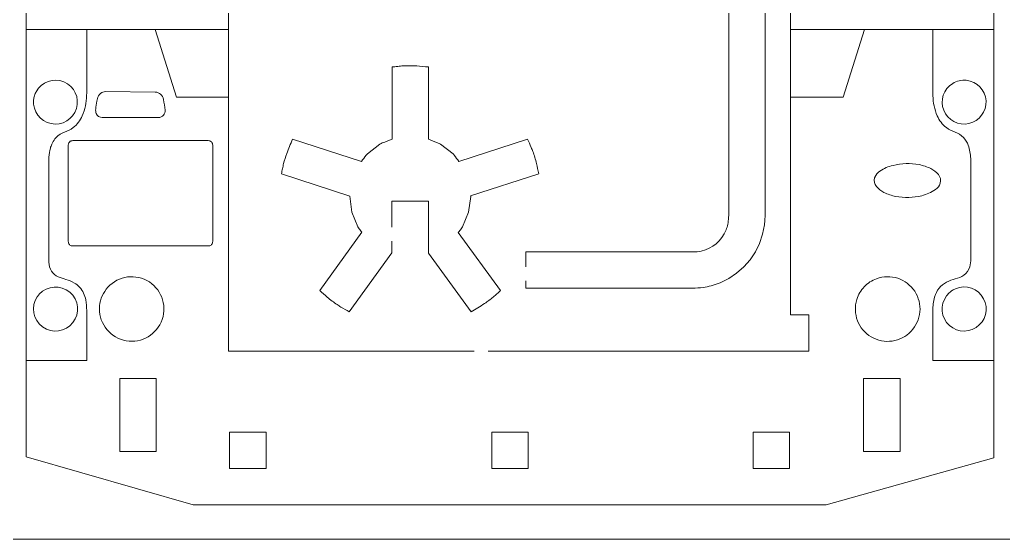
# Model space of a CAD drawing. Header units: centimetres. Extents: x -17.9 to 31.7, y -34.2 to -8.9.
# Drawn here: x -8.49 to -1.44, y -34.15 to -30.43 of the extents above; entities that cross this region are included whole.
import ezdxf

# ---------------------------------------------------------------- set-up
doc = ezdxf.new("R2010")
doc.units = ezdxf.units.CM
doc.header["$MEASUREMENT"] = 0
doc.layers.add('Layer 1', color=7, linetype='Continuous')

msp = doc.modelspace()

# ---------------------------------------------------------------- linework, layer by layer
at = {"layer": 'Layer 1', "color": 250, "lineweight": 9}
for points, knots in [([(-8.34419, -27.37731), (-8.34419, -27.37731), (-8.17469, -27.57577), (-8.17469, -27.57577), (-8.17469, -27.57577), (-8.17469, -27.57577), (-8.44458, -27.80627), (-8.44458, -27.80627), (-8.44458, -27.80627), (-8.44458, -27.80627), (-8.44458, -30.29724), (-8.44458, -30.29724), (-8.44458, -30.29724), (-8.44458, -30.29724), (-8.44458, -30.49975), (-8.44458, -30.49975), (-8.44458, -30.49975), (-8.44458, -30.49975), (-8.44458, -32.87134), (-8.44458, -32.87134), (-8.44458, -32.87134), (-8.44458, -32.87134), (-8.44458, -33.56255), (-8.44458, -33.56255), (-8.44458, -33.56255), (-8.44458, -33.56255), (-7.24638, -33.90772), (-7.24638, -33.90772), (-7.24638, -33.90772), (-7.24638, -33.90772), (-2.70953, -33.90772), (-2.70953, -33.90772), (-2.70953, -33.90772), (-2.70953, -33.90772), (-1.50707, -33.56978), (-1.50707, -33.56978), (-1.50707, -33.56978), (-1.50707, -33.56978), (-1.50707, -32.87134), (-1.50707, -32.87134), (-1.50707, -32.87134), (-1.50707, -32.87134), (-1.50707, -30.49959), (-1.50707, -30.49959), (-1.50707, -30.49959), (-1.50707, -30.49959), (-1.50707, -30.29709), (-1.50707, -30.29709), (-1.50707, -30.29709), (-1.50707, -30.29709), (-1.50707, -27.80627), (-1.50707, -27.80627), (-1.50707, -27.80627), (-1.50707, -27.80627), (-1.77696, -27.57577), (-1.77696, -27.57577), (-1.77696, -27.57577), (-1.77696, -27.57577), (-1.60746, -27.37731), (-1.60746, -27.37731), (-1.60746, -27.37731), (-1.60746, -27.37731), (-2.00437, -27.03831), (-2.00437, -27.03831), (-2.00437, -27.03831), (-2.00437, -27.03831), (-2.17387, -27.23678), (-2.17387, -27.23678), (-2.17387, -27.23678), (-2.17387, -27.23678), (-2.44376, -27.00628), (-2.44376, -27.00628), (-2.44376, -27.00628), (-2.44376, -27.00628), (-4.45387, -27.00627), (-4.45387, -27.00627), (-4.45387, -27.00627), (-4.45387, -27.00627), (-4.45387, -26.74529), (-4.45387, -26.74529), (-4.45387, -26.74529), (-4.45387, -26.74529), (-5.49781, -26.74529), (-5.49781, -26.74529), (-5.49781, -26.74529), (-5.49781, -26.74529), (-5.49781, -27.00627), (-5.49781, -27.00627), (-5.49781, -27.00627), (-5.49781, -27.00627), (-7.50789, -27.00627), (-7.50789, -27.00627), (-7.50789, -27.00627), (-7.50789, -27.00627), (-7.77778, -27.23678), (-7.77778, -27.23678), (-7.77778, -27.23678), (-7.77778, -27.23678), (-7.94728, -27.03831), (-7.94728, -27.03831), (-7.94728, -27.03831), (-7.94728, -27.03831), (-8.34419, -27.37731), (-8.34419, -27.37731)], [0, 0, 0, 0, 0.037037, 0.037037, 0.037037, 0.037037, 0.0740741, 0.0740741, 0.0740741, 0.0740741, 0.1111111, 0.1111111, 0.1111111, 0.1111111, 0.1481481, 0.1481481, 0.1481481, 0.1481481, 0.1851852, 0.1851852, 0.1851852, 0.1851852, 0.2222222, 0.2222222, 0.2222222, 0.2222222, 0.2592593, 0.2592593, 0.2592593, 0.2592593, 0.2962963, 0.2962963, 0.2962963, 0.2962963, 0.3333333, 0.3333333, 0.3333333, 0.3333333, 0.3703704, 0.3703704, 0.3703704, 0.3703704, 0.4074074, 0.4074074, 0.4074074, 0.4074074, 0.4444444, 0.4444444, 0.4444444, 0.4444444, 0.4814815, 0.4814815, 0.4814815, 0.4814815, 0.5185185, 0.5185185, 0.5185185, 0.5185185, 0.5555556, 0.5555556, 0.5555556, 0.5555556, 0.5925926, 0.5925926, 0.5925926, 0.5925926, 0.6296296, 0.6296296, 0.6296296, 0.6296296, 0.6666667, 0.6666667, 0.6666667, 0.6666667, 0.7037037, 0.7037037, 0.7037037, 0.7037037, 0.7407407, 0.7407407, 0.7407407, 0.7407407, 0.7777778, 0.7777778, 0.7777778, 0.7777778, 0.8148148, 0.8148148, 0.8148148, 0.8148148, 0.8518519, 0.8518519, 0.8518519, 0.8518519, 0.8888889, 0.8888889, 0.8888889, 0.8888889, 0.9259259, 0.9259259, 0.9259259, 0.9259259, 1, 1, 1, 1]), ([(-5.13143, -32.80515), (-5.13143, -32.80515), (-2.83296, -32.80515), (-2.83296, -32.80515), (-2.83296, -32.80515), (-2.83296, -32.80515), (-2.83296, -32.54417), (-2.83296, -32.54417), (-2.83296, -32.54417), (-2.83296, -32.54417), (-2.96346, -32.54417), (-2.96346, -32.54417), (-2.96346, -32.54417), (-2.96346, -32.54417), (-2.96346, -29.99668), (-2.96346, -29.99668), (-2.96346, -29.99668), (-2.96346, -29.99668), (-2.96346, -27.44918), (-2.96346, -27.44918), (-2.96346, -27.44918), (-2.96346, -27.44918), (-2.83296, -27.44918), (-2.83296, -27.44918), (-2.83296, -27.44918), (-2.83296, -27.44918), (-2.83296, -27.1882), (-2.83296, -27.1882), (-2.83296, -27.1882), (-2.83296, -27.1882), (-3.48542, -27.1882), (-3.48542, -27.1882), (-3.48542, -27.1882), (-3.48542, -27.1882), (-3.48542, -27.44918), (-3.48542, -27.44918), (-3.48542, -27.44918), (-3.48542, -27.44918), (-5.13143, -27.44918), (-5.13143, -27.44918)], [0, 0, 0, 0, 0.0909091, 0.0909091, 0.0909091, 0.0909091, 0.1818182, 0.1818182, 0.1818182, 0.1818182, 0.2727273, 0.2727273, 0.2727273, 0.2727273, 0.3636364, 0.3636364, 0.3636364, 0.3636364, 0.4545455, 0.4545455, 0.4545455, 0.4545455, 0.5454545, 0.5454545, 0.5454545, 0.5454545, 0.6363636, 0.6363636, 0.6363636, 0.6363636, 0.7272727, 0.7272727, 0.7272727, 0.7272727, 0.8181818, 0.8181818, 0.8181818, 0.8181818, 1, 1, 1, 1]), ([(-5.23143, -27.44918), (-5.23143, -27.44918), (-6.63315, -27.44918), (-6.63315, -27.44918), (-6.63315, -27.44918), (-6.6668, -27.45043), (-6.70018, -27.45578), (-6.73253, -27.46511), (-6.73253, -27.46511), (-6.78991, -27.48166), (-6.84222, -27.51233), (-6.88469, -27.55433), (-6.88469, -27.55433), (-6.91701, -27.58631), (-6.94286, -27.62421), (-6.96085, -27.66597), (-6.96085, -27.66597), (-6.97979, -27.70995), (-6.99054, -27.75703), (-6.99258, -27.80609), (-6.99258, -27.80609), (-6.99258, -27.80609), (-6.99258, -32.80515), (-6.99258, -32.80515)], [0, 0, 0, 0, 0.1428571, 0.1428571, 0.1428571, 0.1428571, 0.2857143, 0.2857143, 0.2857143, 0.2857143, 0.4285714, 0.4285714, 0.4285714, 0.4285714, 0.5714286, 0.5714286, 0.5714286, 0.5714286, 0.7142857, 0.7142857, 0.7142857, 0.7142857, 1, 1, 1, 1]), ([(-4.86269, -32.3014), (-4.86269, -32.3014), (-4.86269, -32.35429), (-4.86269, -32.35429), (-4.86269, -32.35429), (-4.86269, -32.35429), (-3.66857, -32.35429), (-3.66857, -32.35429), (-3.66857, -32.35429), (-3.64258, -32.35344), (-3.61664, -32.35131), (-3.59085, -32.34791), (-3.59085, -32.34791), (-3.5715, -32.34536), (-3.55233, -32.34155), (-3.53348, -32.3365), (-3.53348, -32.3365), (-3.53348, -32.3365), (-3.46882, -32.31456), (-3.46882, -32.31456), (-3.46882, -32.31456), (-3.46882, -32.31456), (-3.40759, -32.28436), (-3.40759, -32.28436), (-3.40759, -32.28436), (-3.40759, -32.28436), (-3.35081, -32.24643), (-3.35081, -32.24643), (-3.35081, -32.24643), (-3.35081, -32.24643), (-3.29948, -32.2014), (-3.29948, -32.2014), (-3.29948, -32.2014), (-3.29948, -32.2014), (-3.25446, -32.15007), (-3.25446, -32.15007), (-3.25446, -32.15007), (-3.25446, -32.15007), (-3.21654, -32.0933), (-3.21654, -32.0933), (-3.21654, -32.0933), (-3.21654, -32.0933), (-3.18633, -32.03207), (-3.18633, -32.03207), (-3.18633, -32.03207), (-3.18633, -32.03207), (-3.16439, -31.96741), (-3.16439, -31.96741), (-3.16439, -31.96741), (-3.16439, -31.96741), (-3.15107, -31.90045), (-3.15107, -31.90045), (-3.15107, -31.90045), (-3.15008, -31.89292), (-3.14933, -31.88536), (-3.14883, -31.87779), (-3.14883, -31.87779), (-3.14784, -31.86264), (-3.1471, -31.84749), (-3.14661, -31.83232), (-3.14661, -31.83232), (-3.14661, -31.83232), (-3.1466, -28.40463), (-3.1466, -28.40463), (-3.1466, -28.40463), (-3.14745, -28.37863), (-3.14958, -28.3527), (-3.15297, -28.32691), (-3.15297, -28.32691), (-3.15552, -28.30755), (-3.15933, -28.28839), (-3.16439, -28.26953), (-3.16439, -28.26953), (-3.16439, -28.26953), (-3.18633, -28.20488), (-3.18633, -28.20488), (-3.18633, -28.20488), (-3.18633, -28.20488), (-3.21654, -28.14364), (-3.21654, -28.14364), (-3.21654, -28.14364), (-3.21654, -28.14364), (-3.25446, -28.08687), (-3.25446, -28.08687), (-3.25446, -28.08687), (-3.25446, -28.08687), (-3.29948, -28.03554), (-3.29948, -28.03554), (-3.29948, -28.03554), (-3.29948, -28.03554), (-3.35081, -27.99052), (-3.35081, -27.99052), (-3.35081, -27.99052), (-3.35081, -27.99052), (-3.40759, -27.95259), (-3.40759, -27.95259), (-3.40759, -27.95259), (-3.40759, -27.95259), (-3.46882, -27.92239), (-3.46882, -27.92239), (-3.46882, -27.92239), (-3.46882, -27.92239), (-3.53348, -27.90044), (-3.53348, -27.90044), (-3.53348, -27.90044), (-3.53348, -27.90044), (-3.60043, -27.88712), (-3.60043, -27.88712), (-3.60043, -27.88712), (-3.60796, -27.88613), (-3.61553, -27.88489), (-3.6231, -27.88489), (-3.6231, -27.88489), (-3.63824, -27.8839), (-3.65341, -27.88265), (-3.66857, -27.88265), (-3.66857, -27.88265), (-3.66857, -27.88265), (-4.86269, -27.88265), (-4.86269, -27.88265)], [0, 0, 0, 0, 0.0322581, 0.0322581, 0.0322581, 0.0322581, 0.0645161, 0.0645161, 0.0645161, 0.0645161, 0.0967742, 0.0967742, 0.0967742, 0.0967742, 0.1290323, 0.1290323, 0.1290323, 0.1290323, 0.1612903, 0.1612903, 0.1612903, 0.1612903, 0.1935484, 0.1935484, 0.1935484, 0.1935484, 0.2258065, 0.2258065, 0.2258065, 0.2258065, 0.2580645, 0.2580645, 0.2580645, 0.2580645, 0.2903226, 0.2903226, 0.2903226, 0.2903226, 0.3225806, 0.3225806, 0.3225806, 0.3225806, 0.3548387, 0.3548387, 0.3548387, 0.3548387, 0.3870968, 0.3870968, 0.3870968, 0.3870968, 0.4193548, 0.4193548, 0.4193548, 0.4193548, 0.4516129, 0.4516129, 0.4516129, 0.4516129, 0.483871, 0.483871, 0.483871, 0.483871, 0.516129, 0.516129, 0.516129, 0.516129, 0.5483871, 0.5483871, 0.5483871, 0.5483871, 0.5806452, 0.5806452, 0.5806452, 0.5806452, 0.6129032, 0.6129032, 0.6129032, 0.6129032, 0.6451613, 0.6451613, 0.6451613, 0.6451613, 0.6774194, 0.6774194, 0.6774194, 0.6774194, 0.7096774, 0.7096774, 0.7096774, 0.7096774, 0.7419355, 0.7419355, 0.7419355, 0.7419355, 0.7741935, 0.7741935, 0.7741935, 0.7741935, 0.8064516, 0.8064516, 0.8064516, 0.8064516, 0.8387097, 0.8387097, 0.8387097, 0.8387097, 0.8709677, 0.8709677, 0.8709677, 0.8709677, 0.9032258, 0.9032258, 0.9032258, 0.9032258, 0.9354839, 0.9354839, 0.9354839, 0.9354839, 1, 1, 1, 1]), ([(-4.86269, -28.08446), (-4.86269, -28.08446), (-4.86269, -28.14364), (-4.86269, -28.14364), (-4.86269, -28.14364), (-4.86269, -28.14364), (-3.66857, -28.14364), (-3.66857, -28.14364), (-3.66857, -28.14364), (-3.65079, -28.14364), (-3.63305, -28.14543), (-3.61548, -28.14817), (-3.61548, -28.14817), (-3.58757, -28.15252), (-3.56066, -28.16183), (-3.53602, -28.17564), (-3.53602, -28.17564), (-3.46437, -28.21582), (-3.41685, -28.28842), (-3.40867, -28.37015), (-3.40867, -28.37015), (-3.40867, -28.37015), (-3.40824, -28.37654), (-3.40824, -28.37654), (-3.40824, -28.37654), (-3.40795, -28.3859), (-3.40774, -28.39526), (-3.40759, -28.40463), (-3.40759, -28.40463), (-3.40759, -28.40463), (-3.40759, -31.83232), (-3.40759, -31.83232), (-3.40759, -31.83232), (-3.40786, -31.8501), (-3.40938, -31.86784), (-3.41212, -31.88541), (-3.41212, -31.88541), (-3.41647, -31.91333), (-3.42577, -31.94023), (-3.4396, -31.96487), (-3.4396, -31.96487), (-3.47976, -32.03651), (-3.55237, -32.08404), (-3.63409, -32.09222), (-3.63409, -32.09222), (-3.63409, -32.09222), (-3.64048, -32.09265), (-3.64048, -32.09265), (-3.64048, -32.09265), (-3.64983, -32.09265), (-3.65921, -32.0933), (-3.66857, -32.0933), (-3.66857, -32.0933), (-3.66857, -32.0933), (-4.86269, -32.0933), (-4.86269, -32.0933), (-4.86269, -32.0933), (-4.86269, -32.0933), (-4.86269, -32.2014), (-4.86269, -32.2014)], [0, 0, 0, 0, 0.0625, 0.0625, 0.0625, 0.0625, 0.125, 0.125, 0.125, 0.125, 0.1875, 0.1875, 0.1875, 0.1875, 0.25, 0.25, 0.25, 0.25, 0.3125, 0.3125, 0.3125, 0.3125, 0.375, 0.375, 0.375, 0.375, 0.4375, 0.4375, 0.4375, 0.4375, 0.5, 0.5, 0.5, 0.5, 0.5625, 0.5625, 0.5625, 0.5625, 0.625, 0.625, 0.625, 0.625, 0.6875, 0.6875, 0.6875, 0.6875, 0.75, 0.75, 0.75, 0.75, 0.8125, 0.8125, 0.8125, 0.8125, 0.875, 0.875, 0.875, 0.875, 1, 1, 1, 1]), ([(-5.82141, -31.91577), (-5.82141, -31.91577), (-5.82141, -31.72887), (-5.82141, -31.72887), (-5.82141, -31.72887), (-5.82141, -31.72887), (-5.56043, -31.72887), (-5.56043, -31.72887), (-5.56043, -31.72887), (-5.56043, -31.72887), (-5.56043, -32.10267), (-5.56043, -32.10267), (-5.56043, -32.10267), (-5.56043, -32.10267), (-5.25483, -32.52327), (-5.25483, -32.52327), (-5.25483, -32.52327), (-5.22163, -32.5045), (-5.18914, -32.48452), (-5.1574, -32.46336), (-5.1574, -32.46336), (-5.13625, -32.44926), (-5.11588, -32.434), (-5.09641, -32.41766), (-5.09641, -32.41766), (-5.08733, -32.41005), (-5.07844, -32.4022), (-5.06973, -32.39415), (-5.06973, -32.39415), (-5.06103, -32.3861), (-5.05226, -32.37813), (-5.04344, -32.37022), (-5.04344, -32.37022), (-5.04344, -32.37022), (-5.34594, -31.95385), (-5.34594, -31.95385), (-5.34594, -31.95385), (-5.33929, -31.94518), (-5.33243, -31.93667), (-5.32539, -31.92832), (-5.32539, -31.92832), (-5.32158, -31.92382), (-5.31819, -31.91897), (-5.31524, -31.91388), (-5.31524, -31.91388), (-5.31524, -31.91388), (-5.27183, -31.80924), (-5.27183, -31.80924), (-5.27183, -31.80924), (-5.27183, -31.80924), (-5.25698, -31.69694), (-5.25698, -31.69694), (-5.25698, -31.69694), (-5.25698, -31.69694), (-5.25721, -31.69457), (-5.25721, -31.69457), (-5.25721, -31.69457), (-5.25721, -31.69457), (-5.2576, -31.69222), (-5.2576, -31.69222), (-5.2576, -31.69222), (-5.2576, -31.69222), (-4.76938, -31.53287), (-4.76938, -31.53287), (-4.76938, -31.53287), (-4.77451, -31.50867), (-4.77992, -31.48455), (-4.78563, -31.4605), (-4.78563, -31.4605), (-4.79266, -31.43086), (-4.80144, -31.40165), (-4.81191, -31.37305), (-4.81191, -31.37305), (-4.81545, -31.36338), (-4.81925, -31.3538), (-4.82329, -31.34432), (-4.82329, -31.34432), (-4.83184, -31.32429), (-4.84063, -31.30435), (-4.84968, -31.28454), (-4.84968, -31.28454), (-4.84968, -31.28454), (-5.34167, -31.44512), (-5.34167, -31.44512), (-5.34167, -31.44512), (-5.35294, -31.43043), (-5.36401, -31.41558), (-5.37488, -31.40059), (-5.37488, -31.40059), (-5.3776, -31.39685), (-5.38062, -31.39331), (-5.38389, -31.39002), (-5.38389, -31.39002), (-5.38389, -31.39002), (-5.47373, -31.32101), (-5.47373, -31.32101), (-5.47373, -31.32101), (-5.47917, -31.31787), (-5.48484, -31.31516), (-5.4907, -31.31291), (-5.4907, -31.31291), (-5.51412, -31.30391), (-5.5374, -31.2946), (-5.56056, -31.28499), (-5.56056, -31.28499), (-5.56056, -31.28499), (-5.56028, -30.76789), (-5.56028, -30.76789), (-5.56028, -30.76789), (-5.58826, -30.76518), (-5.61625, -30.76276), (-5.64428, -30.76063), (-5.64428, -30.76063), (-5.67616, -30.75821), (-5.70818, -30.75795), (-5.7401, -30.75989), (-5.7401, -30.75989), (-5.75357, -30.7607), (-5.76701, -30.76187), (-5.7804, -30.7634), (-5.7804, -30.7634), (-5.79381, -30.76493), (-5.80722, -30.76633), (-5.82064, -30.76762), (-5.82064, -30.76762), (-5.82064, -30.76762), (-5.82116, -31.285), (-5.82116, -31.285), (-5.82116, -31.285), (-5.84424, -31.29453), (-5.86743, -31.30377), (-5.89075, -31.31271), (-5.89075, -31.31271), (-5.89659, -31.31495), (-5.90225, -31.31764), (-5.90767, -31.32076), (-5.90767, -31.32076), (-5.90767, -31.32076), (-5.99757, -31.38967), (-5.99757, -31.38967), (-5.99757, -31.38967), (-6.00093, -31.39302), (-6.00401, -31.39663), (-6.00681, -31.40046), (-6.00681, -31.40046), (-6.01793, -31.41577), (-6.02927, -31.43092), (-6.0408, -31.44593), (-6.0408, -31.44593), (-6.0408, -31.44593), (-6.53388, -31.2855), (-6.53388, -31.2855), (-6.53388, -31.2855), (-6.54929, -31.3194), (-6.56346, -31.35384), (-6.57632, -31.38878), (-6.57632, -31.38878), (-6.58495, -31.41222), (-6.59229, -31.43611), (-6.59829, -31.46034), (-6.59829, -31.46034), (-6.6013, -31.47252), (-6.60401, -31.48477), (-6.60639, -31.49708), (-6.60639, -31.49708), (-6.60878, -31.50939), (-6.61127, -31.52166), (-6.61386, -31.53393), (-6.61386, -31.53393), (-6.61386, -31.53393), (-6.12442, -31.69317), (-6.12442, -31.69317), (-6.12442, -31.69317), (-6.12442, -31.69317), (-6.11013, -31.80876), (-6.11013, -31.80876), (-6.11013, -31.80876), (-6.11013, -31.80876), (-6.06684, -31.91344), (-6.06684, -31.91344), (-6.06684, -31.91344), (-6.06397, -31.91842), (-6.06067, -31.92312), (-6.05697, -31.92752), (-6.05697, -31.92752), (-6.05011, -31.93567), (-6.04344, -31.94397), (-6.03697, -31.95242), (-6.03697, -31.95242), (-6.03697, -31.95242), (-6.33964, -32.37021), (-6.33964, -32.37021)], [0, 0, 0, 0, 0.0204082, 0.0204082, 0.0204082, 0.0204082, 0.0408163, 0.0408163, 0.0408163, 0.0408163, 0.0612245, 0.0612245, 0.0612245, 0.0612245, 0.0816327, 0.0816327, 0.0816327, 0.0816327, 0.1020408, 0.1020408, 0.1020408, 0.1020408, 0.122449, 0.122449, 0.122449, 0.122449, 0.1428571, 0.1428571, 0.1428571, 0.1428571, 0.1632653, 0.1632653, 0.1632653, 0.1632653, 0.1836735, 0.1836735, 0.1836735, 0.1836735, 0.2040816, 0.2040816, 0.2040816, 0.2040816, 0.2244898, 0.2244898, 0.2244898, 0.2244898, 0.244898, 0.244898, 0.244898, 0.244898, 0.2653061, 0.2653061, 0.2653061, 0.2653061, 0.2857143, 0.2857143, 0.2857143, 0.2857143, 0.3061224, 0.3061224, 0.3061224, 0.3061224, 0.3265306, 0.3265306, 0.3265306, 0.3265306, 0.3469388, 0.3469388, 0.3469388, 0.3469388, 0.3673469, 0.3673469, 0.3673469, 0.3673469, 0.3877551, 0.3877551, 0.3877551, 0.3877551, 0.4081633, 0.4081633, 0.4081633, 0.4081633, 0.4285714, 0.4285714, 0.4285714, 0.4285714, 0.4489796, 0.4489796, 0.4489796, 0.4489796, 0.4693878, 0.4693878, 0.4693878, 0.4693878, 0.4897959, 0.4897959, 0.4897959, 0.4897959, 0.5102041, 0.5102041, 0.5102041, 0.5102041, 0.5306122, 0.5306122, 0.5306122, 0.5306122, 0.5510204, 0.5510204, 0.5510204, 0.5510204, 0.5714286, 0.5714286, 0.5714286, 0.5714286, 0.5918367, 0.5918367, 0.5918367, 0.5918367, 0.6122449, 0.6122449, 0.6122449, 0.6122449, 0.6326531, 0.6326531, 0.6326531, 0.6326531, 0.6530612, 0.6530612, 0.6530612, 0.6530612, 0.6734694, 0.6734694, 0.6734694, 0.6734694, 0.6938776, 0.6938776, 0.6938776, 0.6938776, 0.7142857, 0.7142857, 0.7142857, 0.7142857, 0.7346939, 0.7346939, 0.7346939, 0.7346939, 0.755102, 0.755102, 0.755102, 0.755102, 0.7755102, 0.7755102, 0.7755102, 0.7755102, 0.7959184, 0.7959184, 0.7959184, 0.7959184, 0.8163265, 0.8163265, 0.8163265, 0.8163265, 0.8367347, 0.8367347, 0.8367347, 0.8367347, 0.8571429, 0.8571429, 0.8571429, 0.8571429, 0.877551, 0.877551, 0.877551, 0.877551, 0.8979592, 0.8979592, 0.8979592, 0.8979592, 0.9183673, 0.9183673, 0.9183673, 0.9183673, 0.9387755, 0.9387755, 0.9387755, 0.9387755, 0.9591837, 0.9591837, 0.9591837, 0.9591837, 1, 1, 1, 1]), ([(-6.33964, -32.37021), (-6.32177, -32.38621), (-6.30371, -32.40201), (-6.28547, -32.41759), (-6.28547, -32.41759), (-6.26285, -32.43692), (-6.23915, -32.45496), (-6.21448, -32.47162), (-6.21448, -32.47162), (-6.20578, -32.47751), (-6.19693, -32.48313), (-6.18792, -32.48853), (-6.18792, -32.48853), (-6.16818, -32.50035), (-6.14828, -32.51192), (-6.12825, -32.52325), (-6.12825, -32.52325), (-6.12825, -32.52325), (-5.82141, -32.09972), (-5.82141, -32.09972), (-5.82141, -32.09972), (-5.82141, -32.09972), (-5.82141, -32.01577), (-5.82141, -32.01577)], [0, 0, 0, 0, 0.1428571, 0.1428571, 0.1428571, 0.1428571, 0.2857143, 0.2857143, 0.2857143, 0.2857143, 0.4285714, 0.4285714, 0.4285714, 0.4285714, 0.5714286, 0.5714286, 0.5714286, 0.5714286, 0.7142857, 0.7142857, 0.7142857, 0.7142857, 1, 1, 1, 1]), ([(-7.77244, -33.00183), (-7.77244, -33.00183), (-7.77244, -33.52345), (-7.77244, -33.52345), (-7.77244, -33.52345), (-7.77244, -33.52345), (-7.51145, -33.52345), (-7.51145, -33.52345), (-7.51145, -33.52345), (-7.51145, -33.52345), (-7.51145, -33.00183), (-7.51145, -33.00183), (-7.51145, -33.00183), (-7.51145, -33.00183), (-7.77244, -33.00183), (-7.77244, -33.00183)], [0, 0, 0, 0, 0.2, 0.2, 0.2, 0.2, 0.4, 0.4, 0.4, 0.4, 0.6, 0.6, 0.6, 0.6, 1, 1, 1, 1]), ([(-2.4402, -33.00148), (-2.4402, -33.00148), (-2.17921, -33.00148), (-2.17921, -33.00148), (-2.17921, -33.00148), (-2.17921, -33.00148), (-2.17921, -33.52345), (-2.17921, -33.52345), (-2.17921, -33.52345), (-2.17921, -33.52345), (-2.4402, -33.52345), (-2.4402, -33.52345), (-2.4402, -33.52345), (-2.4402, -33.52345), (-2.4402, -33.00148), (-2.4402, -33.00148)], [0, 0, 0, 0, 0.2, 0.2, 0.2, 0.2, 0.4, 0.4, 0.4, 0.4, 0.6, 0.6, 0.6, 0.6, 1, 1, 1, 1]), ([(-6.9854, -33.38576), (-6.9854, -33.38576), (-6.72442, -33.38576), (-6.72442, -33.38576), (-6.72442, -33.38576), (-6.72442, -33.38576), (-6.72442, -33.64674), (-6.72442, -33.64674), (-6.72442, -33.64674), (-6.72442, -33.64674), (-6.9854, -33.64674), (-6.9854, -33.64674), (-6.9854, -33.64674), (-6.9854, -33.64674), (-6.9854, -33.38576), (-6.9854, -33.38576)], [0, 0, 0, 0, 0.2, 0.2, 0.2, 0.2, 0.4, 0.4, 0.4, 0.4, 0.6, 0.6, 0.6, 0.6, 1, 1, 1, 1]), ([(-5.10632, -33.38576), (-5.10632, -33.38576), (-5.10632, -33.64674), (-5.10632, -33.64674), (-5.10632, -33.64674), (-5.10632, -33.64674), (-4.84533, -33.64674), (-4.84533, -33.64674), (-4.84533, -33.64674), (-4.84533, -33.64674), (-4.84533, -33.38576), (-4.84533, -33.38576), (-4.84533, -33.38576), (-4.84533, -33.38576), (-5.10632, -33.38576), (-5.10632, -33.38576)], [0, 0, 0, 0, 0.2, 0.2, 0.2, 0.2, 0.4, 0.4, 0.4, 0.4, 0.6, 0.6, 0.6, 0.6, 1, 1, 1, 1]), ([(-3.2315, -33.38576), (-3.2315, -33.38576), (-2.97051, -33.38576), (-2.97051, -33.38576), (-2.97051, -33.38576), (-2.97051, -33.38576), (-2.97051, -33.64674), (-2.97051, -33.64674), (-2.97051, -33.64674), (-2.97051, -33.64674), (-3.2315, -33.64674), (-3.2315, -33.64674), (-3.2315, -33.64674), (-3.2315, -33.64674), (-3.2315, -33.38576), (-3.2315, -33.38576)], [0, 0, 0, 0, 0.2, 0.2, 0.2, 0.2, 0.4, 0.4, 0.4, 0.4, 0.6, 0.6, 0.6, 0.6, 1, 1, 1, 1])]:
    msp.add_open_spline(points, degree=3, knots=knots, dxfattribs=at)
at = {"layer": 'Layer 1', "color": 175, "lineweight": 9}
msp.add_open_spline([(-8.01003, -30.49975), (-8.01003, -30.49975), (-8.44458, -30.49975), (-8.44458, -30.49975)], degree=3, dxfattribs=at)
for points, knots in [([(-7.5194, -30.49975), (-7.5194, -30.49975), (-8.01003, -30.49975), (-8.01003, -30.49975), (-8.01003, -30.49975), (-8.01003, -30.62613), (-8.00934, -30.75252), (-8.00934, -30.8789), (-8.00934, -30.8789), (-8.00934, -30.91051), (-8.0096, -30.94211), (-8.01045, -30.97369), (-8.01045, -30.97369), (-8.01178, -31.02311), (-8.02232, -31.07184), (-8.04155, -31.11739), (-8.04155, -31.11739), (-8.05568, -31.15087), (-8.07821, -31.18013), (-8.10697, -31.20235), (-8.10697, -31.20235), (-8.12567, -31.21682), (-8.14676, -31.2279), (-8.16928, -31.2351), (-8.16928, -31.2351), (-8.19197, -31.24235), (-8.21249, -31.25519), (-8.22896, -31.2724), (-8.22896, -31.2724), (-8.23233, -31.27595), (-8.23542, -31.27973), (-8.2382, -31.28376), (-8.2382, -31.28376), (-8.24628, -31.29549), (-8.25353, -31.30779), (-8.25986, -31.32056), (-8.25986, -31.32056), (-8.26447, -31.32987), (-8.26807, -31.33965), (-8.27059, -31.34974), (-8.27059, -31.34974), (-8.27591, -31.37109), (-8.27948, -31.39284), (-8.28123, -31.41478), (-8.28123, -31.41478), (-8.28123, -31.41478), (-8.28123, -32.09421), (-8.28123, -32.09421), (-8.28123, -32.09421), (-8.28123, -32.11868), (-8.28111, -32.14314), (-8.28111, -32.16762), (-8.28111, -32.16762), (-8.28111, -32.19027), (-8.2743, -32.21239), (-8.26208, -32.23146), (-8.26208, -32.23146), (-8.25053, -32.24948), (-8.2336, -32.26337), (-8.21369, -32.27119), (-8.21369, -32.27119), (-8.19562, -32.27829), (-8.1773, -32.28471), (-8.15875, -32.29045), (-8.15875, -32.29045), (-8.13782, -32.29694), (-8.11766, -32.30568), (-8.09862, -32.31652), (-8.09862, -32.31652), (-8.06954, -32.33309), (-8.04642, -32.3584), (-8.03253, -32.38885), (-8.03253, -32.38885), (-8.02533, -32.40461), (-8.02016, -32.4212), (-8.0171, -32.43826), (-8.0171, -32.43826), (-8.0126, -32.46338), (-8.01003, -32.48885), (-8.01003, -32.51437), (-8.01003, -32.51437), (-8.01003, -32.57387), (-8.00967, -32.63336), (-8.00967, -32.69286), (-8.00967, -32.69286), (-8.00967, -32.75236), (-8.01003, -32.81184), (-8.01003, -32.87134), (-8.01003, -32.87134), (-8.01003, -32.87134), (-8.44458, -32.87134), (-8.44458, -32.87134)], [0, 0, 0, 0, 0.0416667, 0.0416667, 0.0416667, 0.0416667, 0.0833333, 0.0833333, 0.0833333, 0.0833333, 0.125, 0.125, 0.125, 0.125, 0.1666667, 0.1666667, 0.1666667, 0.1666667, 0.2083333, 0.2083333, 0.2083333, 0.2083333, 0.25, 0.25, 0.25, 0.25, 0.2916667, 0.2916667, 0.2916667, 0.2916667, 0.3333333, 0.3333333, 0.3333333, 0.3333333, 0.375, 0.375, 0.375, 0.375, 0.4166667, 0.4166667, 0.4166667, 0.4166667, 0.4583333, 0.4583333, 0.4583333, 0.4583333, 0.5, 0.5, 0.5, 0.5, 0.5416667, 0.5416667, 0.5416667, 0.5416667, 0.5833333, 0.5833333, 0.5833333, 0.5833333, 0.625, 0.625, 0.625, 0.625, 0.6666667, 0.6666667, 0.6666667, 0.6666667, 0.7083333, 0.7083333, 0.7083333, 0.7083333, 0.75, 0.75, 0.75, 0.75, 0.7916667, 0.7916667, 0.7916667, 0.7916667, 0.8333333, 0.8333333, 0.8333333, 0.8333333, 0.875, 0.875, 0.875, 0.875, 0.9166667, 0.9166667, 0.9166667, 0.9166667, 1, 1, 1, 1]), ([(-6.99231, -30.49975), (-6.99231, -30.49975), (-7.5194, -30.49975), (-7.5194, -30.49975), (-7.5194, -30.49975), (-7.5194, -30.49975), (-7.36632, -30.98385), (-7.36632, -30.98385), (-7.36632, -30.98385), (-7.36632, -30.98385), (-6.99258, -30.98385), (-6.99258, -30.98385)], [0, 0, 0, 0, 0.25, 0.25, 0.25, 0.25, 0.5, 0.5, 0.5, 0.5, 1, 1, 1, 1]), ([(-2.96346, -30.49959), (-2.96346, -30.49959), (-2.43456, -30.49959), (-2.43456, -30.49959), (-2.43456, -30.49959), (-2.43456, -30.49959), (-2.58767, -30.98385), (-2.58767, -30.98385), (-2.58767, -30.98385), (-2.58767, -30.98385), (-2.96346, -30.98385), (-2.96346, -30.98385)], [0, 0, 0, 0, 0.25, 0.25, 0.25, 0.25, 0.5, 0.5, 0.5, 0.5, 1, 1, 1, 1]), ([(-2.43456, -30.49959), (-2.43456, -30.49959), (-1.94394, -30.49958), (-1.94394, -30.49958), (-1.94394, -30.49958), (-1.94394, -30.49958), (-1.50707, -30.49959), (-1.50707, -30.49959)], [0, 0, 0, 0, 0.3333333, 0.3333333, 0.3333333, 0.3333333, 1, 1, 1, 1]), ([(-1.94394, -30.49958), (-1.94394, -30.62601), (-1.94424, -30.75244), (-1.94482, -30.87888), (-1.94482, -30.87888), (-1.94482, -30.91049), (-1.94461, -30.94209), (-1.94377, -30.97369), (-1.94377, -30.97369), (-1.94243, -31.02311), (-1.93188, -31.07183), (-1.91262, -31.11734), (-1.91262, -31.11734), (-1.89845, -31.15086), (-1.87586, -31.18014), (-1.84704, -31.20235), (-1.84704, -31.20235), (-1.82828, -31.21683), (-1.80715, -31.2279), (-1.78458, -31.23509), (-1.78458, -31.23509), (-1.76183, -31.24235), (-1.74126, -31.25518), (-1.72474, -31.2724), (-1.72474, -31.2724), (-1.70931, -31.28851), (-1.69756, -31.30774), (-1.69029, -31.32882), (-1.69029, -31.32882), (-1.67967, -31.3596), (-1.67361, -31.39178), (-1.67233, -31.42432), (-1.67233, -31.42432), (-1.67233, -31.42432), (-1.67233, -32.14493), (-1.67233, -32.14493), (-1.67233, -32.14493), (-1.67233, -32.16326), (-1.67476, -32.1815), (-1.67892, -32.19936), (-1.67892, -32.19936), (-1.68483, -32.22479), (-1.70029, -32.24697), (-1.72209, -32.26132), (-1.72209, -32.26132), (-1.74072, -32.2736), (-1.76141, -32.28241), (-1.78316, -32.28736), (-1.78316, -32.28736), (-1.80483, -32.29228), (-1.82579, -32.29991), (-1.84555, -32.31006), (-1.84555, -32.31006), (-1.88795, -32.33186), (-1.91905, -32.37069), (-1.93106, -32.41683), (-1.93106, -32.41683), (-1.93935, -32.4487), (-1.94394, -32.48145), (-1.94394, -32.51437), (-1.94394, -32.51437), (-1.94394, -32.57387), (-1.9443, -32.63336), (-1.9443, -32.69286), (-1.9443, -32.69286), (-1.9443, -32.75236), (-1.94394, -32.81184), (-1.94394, -32.87134), (-1.94394, -32.87134), (-1.94394, -32.87134), (-1.50707, -32.87134), (-1.50707, -32.87134)], [0, 0, 0, 0, 0.0526316, 0.0526316, 0.0526316, 0.0526316, 0.1052632, 0.1052632, 0.1052632, 0.1052632, 0.1578947, 0.1578947, 0.1578947, 0.1578947, 0.2105263, 0.2105263, 0.2105263, 0.2105263, 0.2631579, 0.2631579, 0.2631579, 0.2631579, 0.3157895, 0.3157895, 0.3157895, 0.3157895, 0.3684211, 0.3684211, 0.3684211, 0.3684211, 0.4210526, 0.4210526, 0.4210526, 0.4210526, 0.4736842, 0.4736842, 0.4736842, 0.4736842, 0.5263158, 0.5263158, 0.5263158, 0.5263158, 0.5789474, 0.5789474, 0.5789474, 0.5789474, 0.6315789, 0.6315789, 0.6315789, 0.6315789, 0.6842105, 0.6842105, 0.6842105, 0.6842105, 0.7368421, 0.7368421, 0.7368421, 0.7368421, 0.7894737, 0.7894737, 0.7894737, 0.7894737, 0.8421053, 0.8421053, 0.8421053, 0.8421053, 0.8947368, 0.8947368, 0.8947368, 0.8947368, 1, 1, 1, 1]), ([(-8.37233, -30.9449), (-8.33384, -30.87383), (-8.24775, -30.84351), (-8.17323, -30.87478), (-8.17323, -30.87478), (-8.0987, -30.90606), (-8.06002, -30.98872), (-8.08377, -31.06597), (-8.08377, -31.06597), (-8.10753, -31.14324), (-8.186, -31.18989), (-8.26522, -31.17387), (-8.26522, -31.17387), (-8.34444, -31.15786), (-8.39862, -31.08437), (-8.39048, -31.00396), (-8.39048, -31.00396), (-8.38944, -30.99363), (-8.38738, -30.98343), (-8.38432, -30.97349), (-8.38432, -30.97349), (-8.38128, -30.9636), (-8.37726, -30.95401), (-8.37233, -30.94489)], [0, 0, 0, 0, 0.1428571, 0.1428571, 0.1428571, 0.1428571, 0.2857143, 0.2857143, 0.2857143, 0.2857143, 0.4285714, 0.4285714, 0.4285714, 0.4285714, 0.5714286, 0.5714286, 0.5714286, 0.5714286, 0.7142857, 0.7142857, 0.7142857, 0.7142857, 1, 1, 1, 1]), ([(-1.80177, -30.88518), (-1.86761, -30.92525), (-1.89473, -31.00712), (-1.86583, -31.07857), (-1.86583, -31.07857), (-1.83694, -31.15003), (-1.76053, -31.19003), (-1.68535, -31.17308), (-1.68535, -31.17308), (-1.61012, -31.15611), (-1.55829, -31.08711), (-1.56295, -31.01014), (-1.56295, -31.01014), (-1.5676, -30.93317), (-1.62737, -30.87092), (-1.70409, -30.86315), (-1.70409, -30.86315), (-1.72108, -30.86143), (-1.73824, -30.86246), (-1.7549, -30.86622), (-1.7549, -30.86622), (-1.77144, -30.86995), (-1.78728, -30.87635), (-1.80177, -30.88518)], [0, 0, 0, 0, 0.1428571, 0.1428571, 0.1428571, 0.1428571, 0.2857143, 0.2857143, 0.2857143, 0.2857143, 0.4285714, 0.4285714, 0.4285714, 0.4285714, 0.5714286, 0.5714286, 0.5714286, 0.5714286, 0.7142857, 0.7142857, 0.7142857, 0.7142857, 1, 1, 1, 1]), ([(-7.93314, -30.99495), (-7.93473, -31.00124), (-7.93606, -31.00759), (-7.93713, -31.01398), (-7.93713, -31.01398), (-7.94019, -31.03229), (-7.94299, -31.05064), (-7.94552, -31.06903), (-7.94552, -31.06903), (-7.94701, -31.07985), (-7.94566, -31.09084), (-7.94161, -31.10097), (-7.94161, -31.10097), (-7.93452, -31.11869), (-7.91758, -31.13051), (-7.8985, -31.13105), (-7.8985, -31.13105), (-7.8985, -31.13105), (-7.49531, -31.13105), (-7.49531, -31.13105), (-7.49531, -31.13105), (-7.4816, -31.13066), (-7.46867, -31.12453), (-7.4597, -31.11416), (-7.4597, -31.11416), (-7.45072, -31.1038), (-7.4465, -31.09012), (-7.44808, -31.0765), (-7.44808, -31.0765), (-7.45102, -31.05102), (-7.45485, -31.02565), (-7.45954, -31.00043), (-7.45954, -31.00043), (-7.46223, -30.98598), (-7.46964, -30.97284), (-7.48062, -30.96306), (-7.48062, -30.96306), (-7.49109, -30.95375), (-7.50448, -30.94841), (-7.51848, -30.94796), (-7.51848, -30.94796), (-7.51848, -30.94796), (-7.87488, -30.94377), (-7.87488, -30.94377), (-7.87488, -30.94377), (-7.88794, -30.94408), (-7.90049, -30.94898), (-7.91031, -30.95761), (-7.91031, -30.95761), (-7.92153, -30.96746), (-7.92949, -30.98048), (-7.93314, -30.99495)], [0, 0, 0, 0, 0.0714286, 0.0714286, 0.0714286, 0.0714286, 0.1428571, 0.1428571, 0.1428571, 0.1428571, 0.2142857, 0.2142857, 0.2142857, 0.2142857, 0.2857143, 0.2857143, 0.2857143, 0.2857143, 0.3571429, 0.3571429, 0.3571429, 0.3571429, 0.4285714, 0.4285714, 0.4285714, 0.4285714, 0.5, 0.5, 0.5, 0.5, 0.5714286, 0.5714286, 0.5714286, 0.5714286, 0.6428571, 0.6428571, 0.6428571, 0.6428571, 0.7142857, 0.7142857, 0.7142857, 0.7142857, 0.7857143, 0.7857143, 0.7857143, 0.7857143, 0.8571429, 0.8571429, 0.8571429, 0.8571429, 1, 1, 1, 1]), ([(-8.12779, -31.30079), (-8.12569, -31.29937), (-8.12339, -31.29826), (-8.12096, -31.29752), (-8.12096, -31.29752), (-8.11731, -31.29642), (-8.11355, -31.29565), (-8.10975, -31.29528), (-8.10975, -31.29528), (-8.10975, -31.29528), (-7.13883, -31.29529), (-7.13883, -31.29529), (-7.13883, -31.29529), (-7.13041, -31.2957), (-7.12246, -31.29924), (-7.11651, -31.30521), (-7.11651, -31.30521), (-7.11054, -31.31121), (-7.10657, -31.31919), (-7.10657, -31.32764), (-7.10657, -31.32764), (-7.10657, -31.32764), (-7.10657, -32.01898), (-7.10657, -32.01898), (-7.10657, -32.01898), (-7.10657, -32.02692), (-7.10989, -32.03453), (-7.11491, -32.04071), (-7.11491, -32.04071), (-7.11928, -32.04609), (-7.1255, -32.04964), (-7.13236, -32.05068), (-7.13236, -32.05068), (-7.13236, -32.05068), (-8.11626, -32.05069), (-8.11626, -32.05069), (-8.11626, -32.05069), (-8.12311, -32.04964), (-8.12931, -32.0461), (-8.13368, -32.04072), (-8.13368, -32.04072), (-8.1387, -32.03454), (-8.14201, -32.02692), (-8.14201, -32.01897), (-8.14201, -32.01897), (-8.14201, -32.01897), (-8.14201, -31.32764), (-8.14201, -31.32764), (-8.14201, -31.32764), (-8.14201, -31.32209), (-8.14024, -31.31666), (-8.13764, -31.31175), (-8.13764, -31.31175), (-8.1353, -31.30734), (-8.13193, -31.30358), (-8.12779, -31.30078)], [0, 0, 0, 0, 0.0666667, 0.0666667, 0.0666667, 0.0666667, 0.1333333, 0.1333333, 0.1333333, 0.1333333, 0.2, 0.2, 0.2, 0.2, 0.2666667, 0.2666667, 0.2666667, 0.2666667, 0.3333333, 0.3333333, 0.3333333, 0.3333333, 0.4, 0.4, 0.4, 0.4, 0.4666667, 0.4666667, 0.4666667, 0.4666667, 0.5333333, 0.5333333, 0.5333333, 0.5333333, 0.6, 0.6, 0.6, 0.6, 0.6666667, 0.6666667, 0.6666667, 0.6666667, 0.7333333, 0.7333333, 0.7333333, 0.7333333, 0.8, 0.8, 0.8, 0.8, 0.8666667, 0.8666667, 0.8666667, 0.8666667, 1, 1, 1, 1]), ([(-2.3593, -31.55754), (-2.35206, -31.53958), (-2.33946, -31.5243), (-2.32322, -31.51375), (-2.32322, -31.51375), (-2.29445, -31.4951), (-2.26276, -31.48141), (-2.22945, -31.4733), (-2.22945, -31.4733), (-2.1683, -31.45838), (-2.10467, -31.45661), (-2.04278, -31.4681), (-2.04278, -31.4681), (-2.01341, -31.47356), (-1.98498, -31.48317), (-1.95834, -31.49667), (-1.95834, -31.49667), (-1.9376, -31.50718), (-1.91916, -31.52172), (-1.90411, -31.53945), (-1.90411, -31.53945), (-1.88987, -31.55624), (-1.8851, -31.5791), (-1.89144, -31.60018), (-1.89144, -31.60018), (-1.89715, -31.61915), (-1.90917, -31.6356), (-1.92552, -31.6468), (-1.92552, -31.6468), (-1.95523, -31.66716), (-1.98838, -31.68197), (-2.02335, -31.69054), (-2.02335, -31.69054), (-2.08449, -31.7055), (-2.14811, -31.70728), (-2.20999, -31.69576), (-2.20999, -31.69576), (-2.23937, -31.69028), (-2.26783, -31.68063), (-2.2945, -31.66709), (-2.2945, -31.66709), (-2.31524, -31.65655), (-2.33368, -31.64198), (-2.34872, -31.62422), (-2.34872, -31.62422), (-2.36296, -31.60743), (-2.36773, -31.58456), (-2.36138, -31.56347), (-2.36138, -31.56347), (-2.36138, -31.56347), (-2.36043, -31.56056), (-2.36043, -31.56056), (-2.36043, -31.56056), (-2.36043, -31.56056), (-2.3593, -31.55754), (-2.3593, -31.55754)], [0, 0, 0, 0, 0.0666667, 0.0666667, 0.0666667, 0.0666667, 0.1333333, 0.1333333, 0.1333333, 0.1333333, 0.2, 0.2, 0.2, 0.2, 0.2666667, 0.2666667, 0.2666667, 0.2666667, 0.3333333, 0.3333333, 0.3333333, 0.3333333, 0.4, 0.4, 0.4, 0.4, 0.4666667, 0.4666667, 0.4666667, 0.4666667, 0.5333333, 0.5333333, 0.5333333, 0.5333333, 0.6, 0.6, 0.6, 0.6, 0.6666667, 0.6666667, 0.6666667, 0.6666667, 0.7333333, 0.7333333, 0.7333333, 0.7333333, 0.8, 0.8, 0.8, 0.8, 0.8666667, 0.8666667, 0.8666667, 0.8666667, 1, 1, 1, 1]), ([(-7.91752, -32.47923), (-7.929, -32.59217), (-7.85681, -32.69672), (-7.74714, -32.72599), (-7.74714, -32.72599), (-7.63746, -32.75527), (-7.52276, -32.7006), (-7.47644, -32.59696), (-7.47644, -32.59696), (-7.43011, -32.49329), (-7.46594, -32.37132), (-7.56099, -32.30918), (-7.56099, -32.30918), (-7.65604, -32.24706), (-7.78214, -32.26317), (-7.8585, -32.3472), (-7.8585, -32.3472), (-7.87507, -32.36543), (-7.88863, -32.38617), (-7.89868, -32.40866), (-7.89868, -32.40866), (-7.90868, -32.43104), (-7.91504, -32.45485), (-7.91752, -32.47922)], [0, 0, 0, 0, 0.1428571, 0.1428571, 0.1428571, 0.1428571, 0.2857143, 0.2857143, 0.2857143, 0.2857143, 0.4285714, 0.4285714, 0.4285714, 0.4285714, 0.5714286, 0.5714286, 0.5714286, 0.5714286, 0.7142857, 0.7142857, 0.7142857, 0.7142857, 1, 1, 1, 1]), ([(-2.48922, -32.43405), (-2.52126, -32.53691), (-2.47823, -32.64829), (-2.38534, -32.70288), (-2.38534, -32.70288), (-2.29245, -32.75748), (-2.1742, -32.74088), (-2.09993, -32.66283), (-2.09993, -32.66283), (-2.02566, -32.58478), (-2.01495, -32.46584), (-2.07408, -32.37578), (-2.07408, -32.37578), (-2.13321, -32.28571), (-2.2466, -32.24826), (-2.34775, -32.28538), (-2.34775, -32.28538), (-2.38116, -32.29765), (-2.4113, -32.31744), (-2.43585, -32.34323), (-2.43585, -32.34323), (-2.46037, -32.369), (-2.47864, -32.40007), (-2.48922, -32.43405)], [0, 0, 0, 0, 0.1428571, 0.1428571, 0.1428571, 0.1428571, 0.2857143, 0.2857143, 0.2857143, 0.2857143, 0.4285714, 0.4285714, 0.4285714, 0.4285714, 0.5714286, 0.5714286, 0.5714286, 0.5714286, 0.7142857, 0.7142857, 0.7142857, 0.7142857, 1, 1, 1, 1]), ([(-8.35044, -32.39684), (-8.29328, -32.33381), (-8.19648, -32.32734), (-8.13144, -32.3822), (-8.13144, -32.3822), (-8.0664, -32.43706), (-8.05645, -32.53357), (-8.10895, -32.60054), (-8.10895, -32.60054), (-8.16144, -32.66751), (-8.25751, -32.6809), (-8.32633, -32.63086), (-8.32633, -32.63086), (-8.39514, -32.58081), (-8.41199, -32.48528), (-8.36444, -32.41471), (-8.36444, -32.41471), (-8.36233, -32.41157), (-8.3601, -32.40851), (-8.35777, -32.40553), (-8.35777, -32.40553), (-8.35543, -32.40254), (-8.35299, -32.39965), (-8.35045, -32.39684)], [0, 0, 0, 0, 0.1428571, 0.1428571, 0.1428571, 0.1428571, 0.2857143, 0.2857143, 0.2857143, 0.2857143, 0.4285714, 0.4285714, 0.4285714, 0.4285714, 0.5714286, 0.5714286, 0.5714286, 0.5714286, 0.7142857, 0.7142857, 0.7142857, 0.7142857, 1, 1, 1, 1]), ([(-1.82601, -32.38613), (-1.88673, -32.44136), (-1.89502, -32.5339), (-1.84508, -32.59903), (-1.84508, -32.59903), (-1.79514, -32.66418), (-1.70363, -32.68019), (-1.63453, -32.63589), (-1.63453, -32.63589), (-1.56545, -32.59161), (-1.5418, -32.50181), (-1.5801, -32.42924), (-1.5801, -32.42924), (-1.61839, -32.35668), (-1.70588, -32.32551), (-1.78142, -32.35755), (-1.78142, -32.35755), (-1.78957, -32.36101), (-1.79741, -32.36514), (-1.80485, -32.36992), (-1.80485, -32.36992), (-1.81235, -32.37473), (-1.81943, -32.38015), (-1.82601, -32.38613)], [0, 0, 0, 0, 0.1428571, 0.1428571, 0.1428571, 0.1428571, 0.2857143, 0.2857143, 0.2857143, 0.2857143, 0.4285714, 0.4285714, 0.4285714, 0.4285714, 0.5714286, 0.5714286, 0.5714286, 0.5714286, 0.7142857, 0.7142857, 0.7142857, 0.7142857, 1, 1, 1, 1])]:
    msp.add_open_spline(points, degree=3, knots=knots, dxfattribs=at)
at = {"layer": 'Layer 1', "color": 250, "lineweight": 9}
msp.add_open_spline([(-6.99258, -32.80515), (-6.99258, -32.80515), (-5.23143, -32.80515), (-5.23143, -32.80515)], degree=3, dxfattribs=at)
at = {"layer": 'Layer 1', "color": 250, "lineweight": 20}
msp.add_open_spline([(-17.90561, -34.15394), (-17.90561, -34.15394), (31.68436, -34.15394), (31.68436, -34.15394)], degree=3, dxfattribs=at)

doc.saveas('drawing.dxf')
